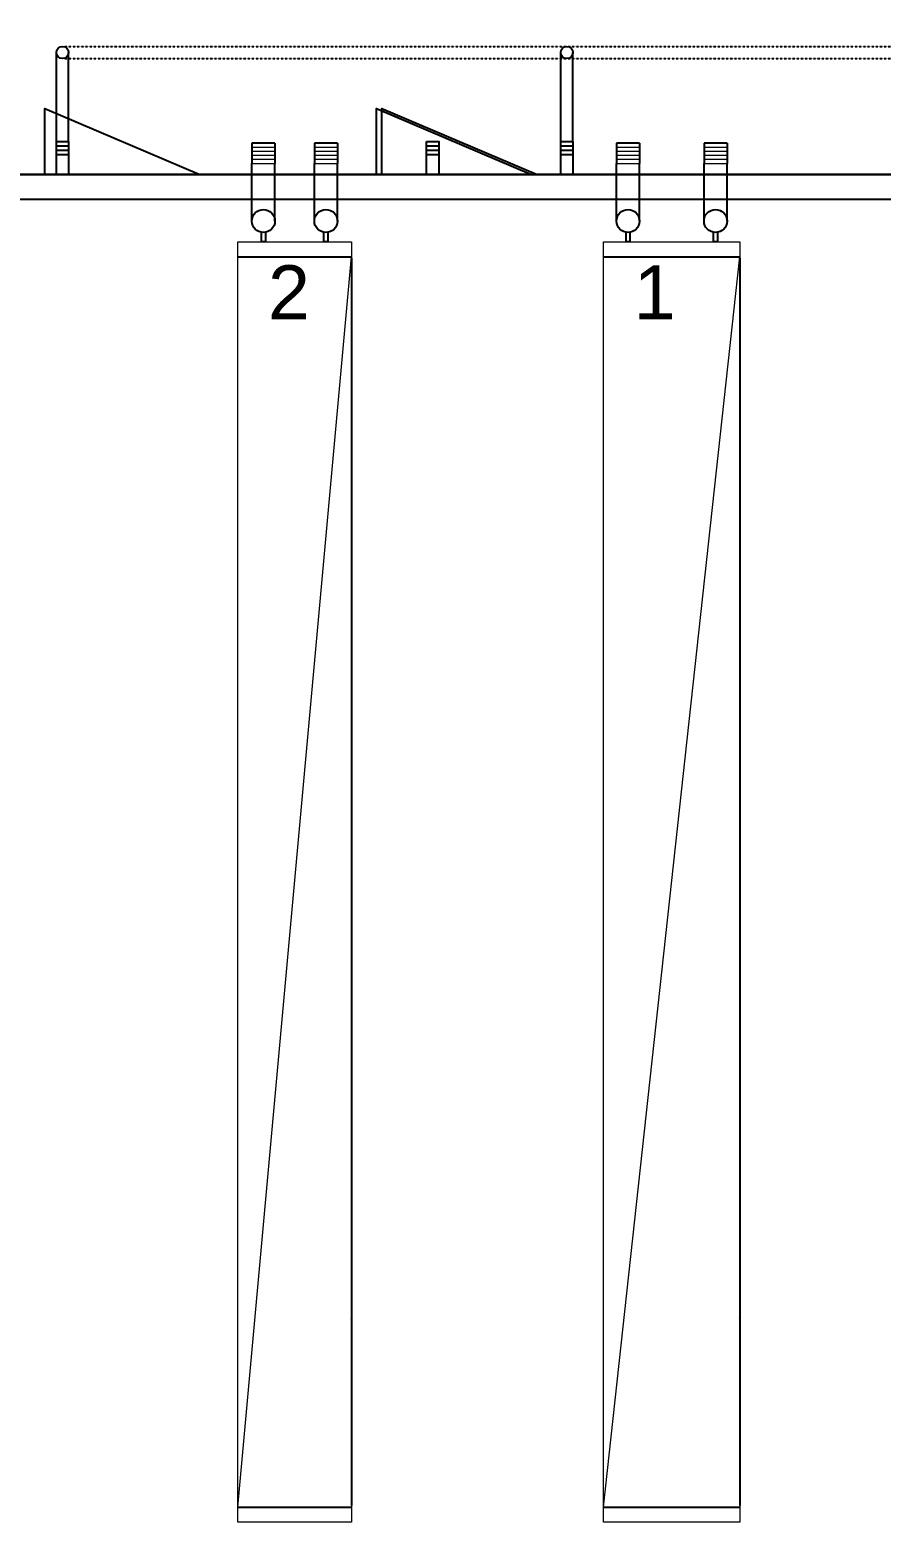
# Model space of a CAD drawing. Header units: millimetres. Extents: x 1188965 to 1321470, y -239044 to -56672.
# Drawn here: x 1305356 to 1306929, y -155833 to -153073 of the extents above; entities that cross this region are included whole.
import ezdxf

# ---------------------------------------------------------------- set-up
doc = ezdxf.new("R2010")
doc.units = ezdxf.units.MM
doc.linetypes.add('HIDDEN', pattern=[0.375, 0.25, -0.125])
doc.layers.get('0').update_dxf_attribs({"color": 2})
for name, color, linetype in [('0-Cod-冷凝排水', 150, 'Continuous'), ('000_CTCI_CR', 170, 'Continuous'), ('200', 7, 'Continuous')]:
    doc.layers.add(name, color=color, linetype=linetype)
doc.styles.add('CHINA', font='simplex.shx', dxfattribs={"bigfont": 'chineset.shx'})
doc.dimstyles.new('ISO-25', dxfattribs={"dimtxt": 2.5, "dimasz": 2.5, "dimexe": 1.25, "dimexo": 0.625, "dimtad": 1, "dimtxsty": 'Standard', "dimcen": 2.5, "dimadec": 0, "dimazin": 0, "dimtfac": 1, "dimtmove": 0, "dimatfit": 3, "dimfxl": 1, "dimarcsym": 0})

# ---------------------------------------------------------------- blocks, each defined once
blk = doc.blocks.new('*D770')
at = {"layer": '000_CTCI_CR', "color": 0, "lineweight": -2, "transparency": 16777216}
for p, q in [((1306416.9, -153493.2), (1306669.5, -153493.2)), ((1306668.3, -153495.7), (1306668.3, -155802.3)), ((1306416.9, -155804.8), (1306669.5, -155804.8))]:
    blk.add_line(p, q, dxfattribs=at)
at = {"layer": '000_CTCI_CR', "color": 0, "transparency": 16777216}
for points in [[(1306667.9, -153495.7), (1306668.7, -153495.7), (1306668.3, -153493.2)], [(1306667.9, -155802.3), (1306668.7, -155802.3), (1306668.3, -155804.8)]]:
    blk.add_solid(points, dxfattribs=at)
at = {"layer": 'Defpoints', "color": 0, "transparency": 16777216}
for p in [(1306416.3, -153493.2), (1306416.3, -155804.8), (1306668.3, -155804.8)]:
    blk.add_point(p, dxfattribs=at)
at = {"layer": '000_CTCI_CR', "color": 0, "transparency": 16777216, "insert": (1306666.8, -155454.7), "char_height": 2.5, "attachment_point": 5, "rotation": 90}
blk.add_mtext('{\\H0.6x;2311,63}', dxfattribs=at)
blk = doc.blocks.new('*D771')
at = {"layer": '000_CTCI_CR', "color": 0, "lineweight": -2, "transparency": 16777216}
for p, q in [((1305741, -153493.2), (1305951.6, -153493.2)), ((1305950.4, -153495.7), (1305950.4, -155802.3)), ((1305741, -155804.8), (1305951.6, -155804.8))]:
    blk.add_line(p, q, dxfattribs=at)
at = {"layer": '000_CTCI_CR', "color": 0, "transparency": 16777216}
for points in [[(1305949.9, -153495.7), (1305950.8, -153495.7), (1305950.4, -153493.2)], [(1305949.9, -155802.3), (1305950.8, -155802.3), (1305950.4, -155804.8)]]:
    blk.add_solid(points, dxfattribs=at)
at = {"layer": 'Defpoints', "color": 0, "transparency": 16777216}
for p in [(1305740.4, -153493.2), (1305740.4, -155804.8), (1305950.4, -155804.8)]:
    blk.add_point(p, dxfattribs=at)
at = {"layer": '000_CTCI_CR', "color": 0, "transparency": 16777216, "insert": (1305948.9, -155454.7), "char_height": 2.5, "attachment_point": 5, "rotation": 90}
blk.add_mtext('{\\H0.6x;2311,63}', dxfattribs=at)
blk = doc.blocks.new('A$C05B6578A')
at = {"color": 14}
for p, q in [((0, 34.8), (32.3, 34.8)), ((0, 23.2), (32.3, 23.2)), ((0, 11.6), (32.3, 11.6))]:
    blk.add_line(p, q, dxfattribs=at)
blk.add_lwpolyline([(0, 0), (32.3, 0), (32.3, 87.6), (0, 87.6)], close=True, dxfattribs=at)
blk = doc.blocks.new('A$C72C32AF2')
at = {"layer": '200', "color": 14, "rotation": 270}
blk.add_blockref('A$C05B6578A', (0, 32.3), dxfattribs=at)
blk = doc.blocks.new('A$C70347584')
at = {"color": 14, "ltscale": 3, "rotation": 90}
blk.add_blockref('A$C72C32AF2', (32.3, 0), dxfattribs=at)

msp = doc.modelspace()

# ---------------------------------------------------------------- linework, layer by layer
at = {"layer": '0-Cod-冷凝排水'}
for points in [[(1305405.02, -153279.867), (1305405.02, -153115.278)], [(1305427.596, -153279.867), (1305427.596, -153115.278)], [(1306337.006, -153279.867), (1306337.006, -153115.278)], [(1306359.582, -153279.867), (1306359.582, -153115.278)]]:
    msp.add_lwpolyline(points, dxfattribs=at)
at = {"layer": '0-Cod-冷凝排水', "linetype": 'HIDDEN', "ltscale": 0.1}
for points in [[(1305416.308, -153103.99), (1308427.507, -153103.99)], [(1305416.308, -153126.566), (1308427.144, -153126.566)]]:
    msp.add_lwpolyline(points, dxfattribs=at)
at = {"layer": '0-Cod-冷凝排水'}
for centre in [(1305416.308, -153115.278), (1306348.294, -153115.278)]:
    msp.add_circle(centre, 11.288, dxfattribs=at)
at = {"layer": '000_CTCI_CR', "color": 3}
for p, q in [((1305808.895, -153283.176), (1305766.321, -153283.176)), ((1305766.321, -153283.176), (1305766.321, -153320.856)), ((1305808.895, -153283.176), (1305808.895, -153320.856)), ((1305924.395, -153283.176), (1305881.821, -153283.176)), ((1305881.821, -153283.176), (1305881.821, -153320.856)), ((1305924.395, -153283.176), (1305924.395, -153320.856)), ((1306482.732, -153283.176), (1306440.157, -153283.176)), ((1306440.157, -153283.176), (1306440.157, -153320.856)), ((1306482.732, -153283.176), (1306482.732, -153320.856)), ((1306644.432, -153283.176), (1306601.857, -153283.176)), ((1306601.857, -153283.176), (1306601.857, -153320.856)), ((1306644.432, -153283.176), (1306644.432, -153320.856)), ((1305766.321, -153426.963), (1305766.321, -153320.856)), ((1305808.895, -153426.963), (1305808.895, -153320.856)), ((1305881.821, -153426.963), (1305881.821, -153320.856)), ((1305924.395, -153426.963), (1305924.395, -153320.856)), ((1306440.157, -153426.963), (1306440.157, -153320.856)), ((1306482.732, -153426.963), (1306482.732, -153320.856)), ((1306601.857, -153426.963), (1306601.857, -153320.856)), ((1306644.432, -153426.963), (1306644.432, -153320.856)), ((1298444.4, -153341.204), (1307833.446, -153341.204)), ((1298444.4, -153386.704), (1307833.446, -153386.704))]:
    msp.add_line(p, q, dxfattribs=at)
at = {"layer": '000_CTCI_CR', "color": 3, "lineweight": 13}
for p, q in [((1305808.895, -153290.712), (1305766.321, -153290.712)), ((1305808.895, -153298.248), (1305766.321, -153298.248)), ((1305808.895, -153305.784), (1305766.321, -153305.784)), ((1305924.395, -153290.712), (1305881.821, -153290.712)), ((1305924.395, -153298.248), (1305881.821, -153298.248)), ((1305924.395, -153305.784), (1305881.821, -153305.784)), ((1306482.732, -153290.712), (1306440.157, -153290.712)), ((1306482.732, -153298.248), (1306440.157, -153298.248)), ((1306482.732, -153305.784), (1306440.157, -153305.784)), ((1306644.432, -153290.712), (1306601.857, -153290.712)), ((1306644.432, -153298.248), (1306601.857, -153298.248)), ((1306644.432, -153305.784), (1306601.857, -153305.784)), ((1305808.895, -153313.32), (1305766.321, -153313.32)), ((1305766.321, -153320.856), (1305808.895, -153320.856)), ((1305924.395, -153313.32), (1305881.821, -153313.32)), ((1305881.821, -153320.856), (1305924.395, -153320.856)), ((1306482.732, -153313.32), (1306440.157, -153313.32)), ((1306440.157, -153320.856), (1306482.732, -153320.856)), ((1306644.432, -153313.32), (1306601.857, -153313.32)), ((1306601.857, -153320.856), (1306644.432, -153320.856))]:
    msp.add_line(p, q, dxfattribs=at)
at = {"layer": '000_CTCI_CR', "color": 3, "lineweight": 15}
for p, q in [((1305740.358, -153493.176), (1305950.358, -153493.176)), ((1305740.358, -155804.802), (1305950.358, -153493.176)), ((1306416.295, -153493.176), (1306668.295, -153493.176)), ((1306416.295, -155804.802), (1306668.295, -153493.176))]:
    msp.add_line(p, q, dxfattribs=at)
at = {"layer": '000_CTCI_CR', "color": 252}
msp.add_lwpolyline([(1298444.4, -153341.204), (1298444.4, -151474.297), (1307833.446, -151474.297), (1307833.446, -153341.204)], close=True, dxfattribs=at)
at = {"layer": '000_CTCI_CR', "color": 3}
for points in [[(1305383.358, -153341.204), (1305383.358, -153219.11), (1305670.358, -153341.204)], [(1305996.295, -153341.204), (1305996.295, -153219.11), (1306283.295, -153341.204)], [(1306006.358, -153341.204), (1306006.358, -153219.11), (1306293.358, -153341.204)]]:
    msp.add_lwpolyline(points, close=True, dxfattribs=at)
for points in [[(1305791.196, -153447.946), (1305791.196, -153465.176), (1305784.021, -153465.176), (1305784.021, -153447.946)], [(1305906.696, -153447.946), (1305906.696, -153465.176), (1305899.521, -153465.176), (1305899.521, -153447.946)], [(1306465.032, -153447.946), (1306465.032, -153465.176), (1306457.857, -153465.176), (1306457.857, -153447.946)], [(1306626.732, -153447.946), (1306626.732, -153465.176), (1306619.557, -153465.176), (1306619.557, -153447.946)]]:
    msp.add_lwpolyline(points, dxfattribs=at)
at = {"layer": '000_CTCI_CR', "color": 3, "lineweight": 15}
for points in [[(1305740.358, -153465.176), (1305950.358, -153465.176), (1305950.358, -155832.802), (1305740.358, -155832.802)], [(1306416.295, -153465.176), (1306668.295, -153465.176), (1306668.295, -155832.802), (1306416.295, -155832.802)]]:
    msp.add_lwpolyline(points, close=True, dxfattribs=at)
at = {"layer": '000_CTCI_CR', "color": 3}
for centre in [(1305787.608, -153426.963), (1305903.108, -153426.963), (1306461.445, -153426.963), (1306623.145, -153426.963)]:
    msp.add_circle(centre, 21.287, dxfattribs=at)

# ---------------------------------------------------------------- block references
at = {"layer": '000_CTCI_CR', "color": 3, "ltscale": 3, "xscale": -0.7, "yscale": 0.7, "zscale": 0.7, "rotation": 180}
for p in [(1305405.02, -153279.867), (1306088.941, -153279.867), (1306337.006, -153279.867)]:
    msp.add_blockref('A$C70347584', p, dxfattribs=at)

# ---------------------------------------------------------------- texts
at = {"layer": '000_CTCI_CR', "color": 3, "lineweight": 15, "char_height": 99.792, "width": 108.18103, "attachment_point": 3, "style": 'CHINA'}
for s, insert in [('{\\fArial|b0|i0|c0|p34;2}', (1305873.603, -153508.795)), ('{\\fArial|b0|i0|c0|p34;1}', (1306549.54, -153508.795))]:
    msp.add_mtext(s, dxfattribs=dict(at, insert=insert))

# ---------------------------------------------------------------- dimensions: what is measured, and where the dimension line sits
at = {"layer": '000_CTCI_CR', "color": 3}
for base, p1, p2, picture, middle in [((1305950.358, -155804.802), (1305740.358, -153493.176), (1305740.358, -155804.802), '*D771', (1305950.358, -155454.689)), ((1306668.295, -155804.802), (1306416.295, -153493.176), (1306416.295, -155804.802), '*D770', (1306668.295, -155454.689))]:
    dim = msp.add_linear_dim(base=base, p1=p1, p2=p2, angle=270, text='{\\H0.6x;<>}', dimstyle='ISO-25', override={"dimfxl": 0.18}, dxfattribs=at)
    dim.commit()
    dim.dimension.update_dxf_attribs({"geometry": picture, "text_midpoint": middle, "dimtype": 160})

doc.saveas('drawing.dxf')
